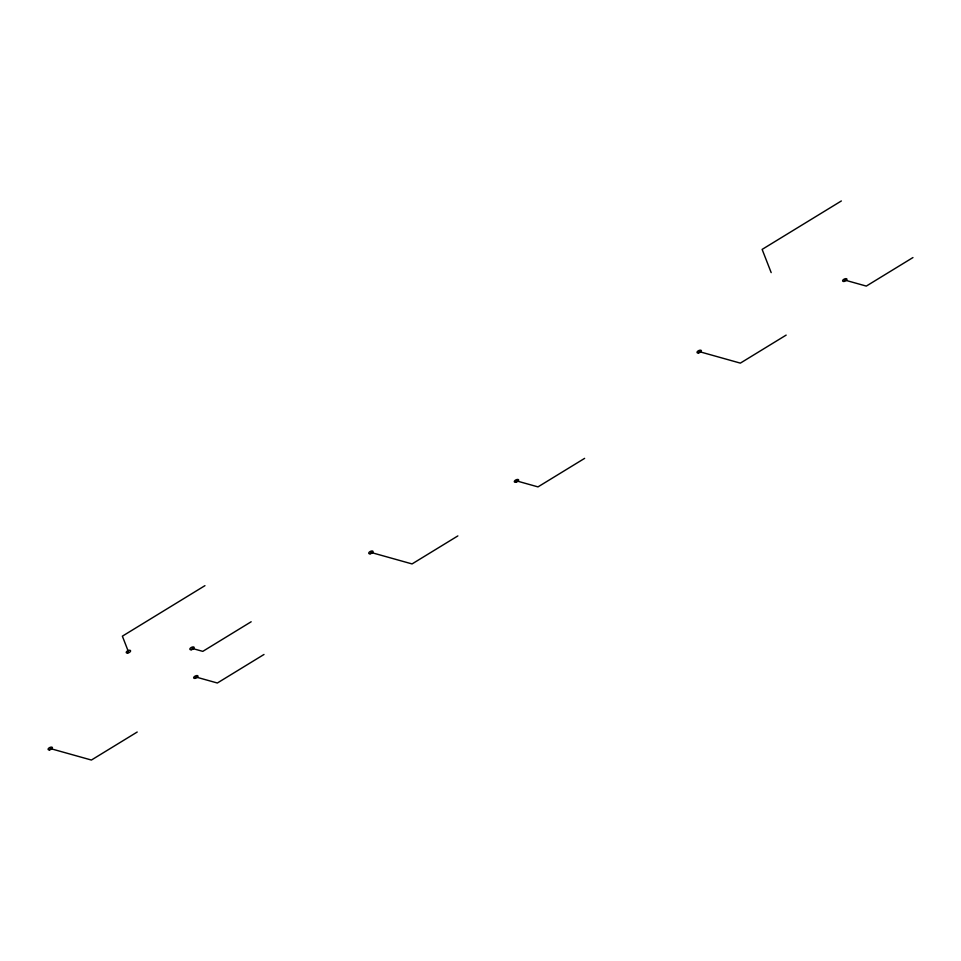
<?xml version="1.0" encoding="UTF-8"?>
<svg xmlns="http://www.w3.org/2000/svg" width="961" height="961" viewBox="0 0 961 961"><rect width="100%" height="100%" fill="white"/><g stroke="black" fill="none" stroke-linecap="round" stroke-linejoin="round"><path stroke-width="1.44" d="M204.945 585.657L122.371 636.17L128.402 651.666M841.355 200.957L762.133 249.404L771.178 272.612M251.169 621.767L202.783 651.366L192.008 648.351M137.207 732.03L91.403 760.043L50.236 748.523M263.999 654.477L217.354 683.007L195.816 676.988M457.856 535.914L412.053 563.927L370.886 552.407M584.636 458.361L537.992 486.891L516.465 480.86M786.158 335.101L740.354 363.126L699.2 351.594M912.95 257.56L866.305 286.09L844.779 280.059M698.431 352.987A2.354 1.117 -25 0 0 701.35 350.645A2.354 1.117 -25 0 0 697.794 351.161A2.354 1.117 -25 0 0 698.431 352.987M844.022 281.441A2.354 1.117 -25 0 0 846.941 279.11A2.354 1.117 -25 0 0 843.386 279.615A2.354 1.117 -25 0 0 844.022 281.441M370.129 553.788A2.354 1.117 -25 0 0 373.048 551.458A2.354 1.117 -25 0 0 369.492 551.962A2.354 1.117 -25 0 0 370.129 553.788M515.709 482.254A2.354 1.117 -25 0 0 518.628 479.911A2.354 1.117 -25 0 0 515.072 480.428A2.354 1.117 -25 0 0 515.709 482.254M127.633 653.06A2.354 1.117 -25 0 0 130.564 650.729A2.354 1.117 -25 0 0 127.02 651.222A2.354 1.117 -25 0 0 127.633 653.06M49.479 749.904A2.354 1.117 -25 0 0 52.399 747.574A2.354 1.117 -25 0 0 48.843 748.09A2.354 1.117 -25 0 0 49.479 749.904M191.251 649.732A2.354 1.117 -25 0 0 194.17 647.402A2.354 1.117 -25 0 0 190.614 647.906A2.354 1.117 -25 0 0 191.251 649.732M195.059 678.37A2.354 1.117 -25 0 0 197.978 676.039A2.354 1.117 -25 0 0 194.422 676.544A2.354 1.117 -25 0 0 195.059 678.37"/></g></svg>
